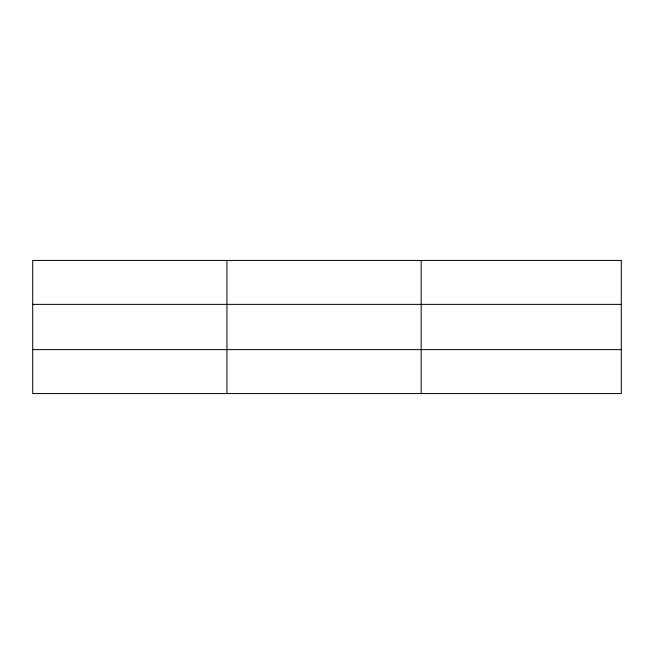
<?xml version="1.0" encoding="UTF-8"?>
<svg xmlns="http://www.w3.org/2000/svg" width="654" height="654" viewBox="0 0 654 654"><rect width="100%" height="100%" fill="white"/><g stroke="black" fill="none" stroke-linecap="round" stroke-linejoin="round"><path stroke-width="0.98" d="M226.938 393.561L226.938 260.439M421.176 393.561L421.176 260.439M32.7 304.372L621.3 304.372M32.7 349.628L621.3 349.628M621.3 260.439L621.3 393.561L32.7 393.561L32.7 260.439L621.3 260.439"/></g></svg>
